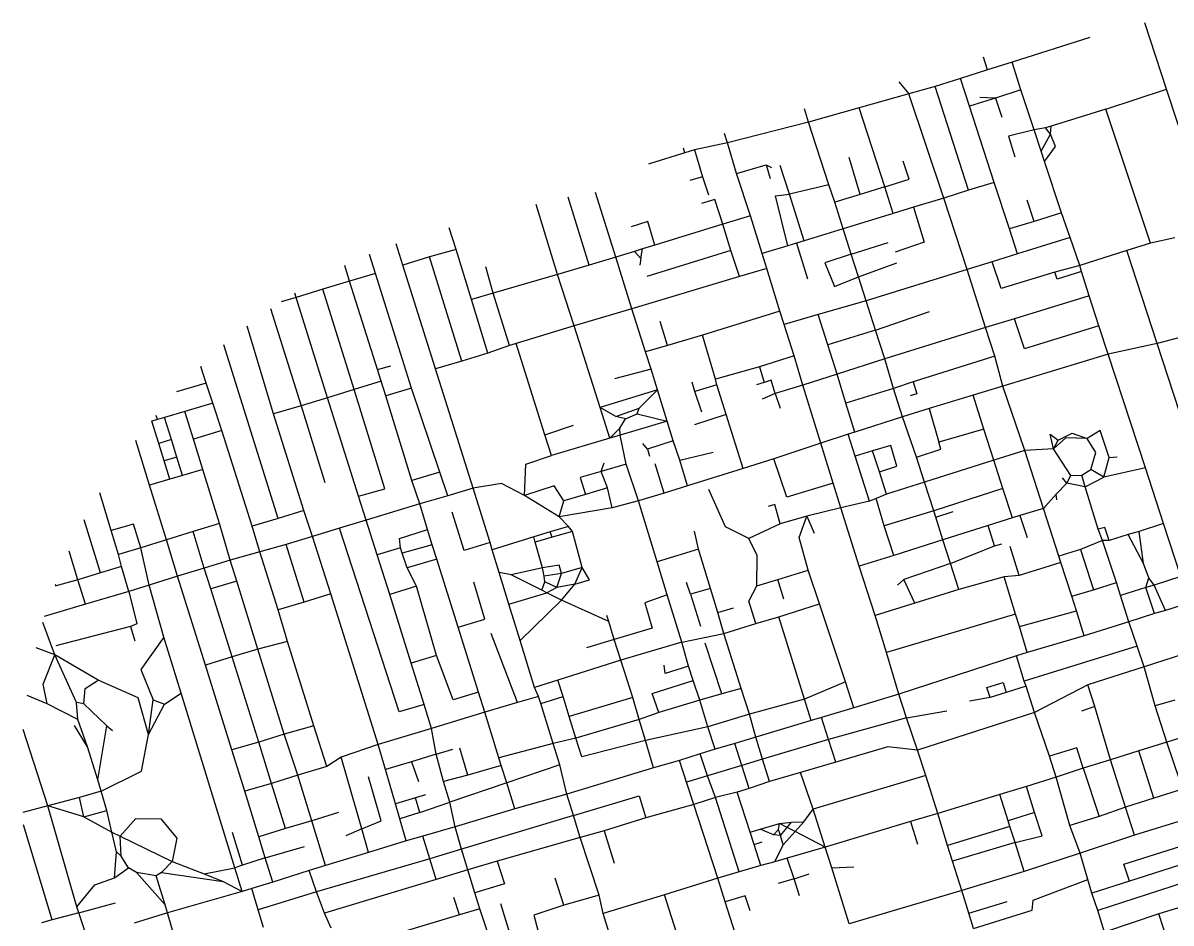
# Model space of a CAD drawing. Header units: metres. Extents: x 627711 to 631056, y 4832847 to 4835379.
# Drawn here: x 627711 to 629828, y 4833688 to 4835348 of the extents above; entities that cross this region are included whole.
import ezdxf

# ---------------------------------------------------------------- set-up
doc = ezdxf.new("R2010")
doc.units = ezdxf.units.M

msp = doc.modelspace()

# ---------------------------------------------------------------- linework, layer by layer
at = {"layer": 'ROADS'}
for points in [[(629820.1, 4835226), (629779.8, 4835348)], [(629678.4, 4835321), (629535.3, 4835275.9)], [(629490.1, 4835261.5), (629482.5, 4835285)], [(629535.3, 4835275.9), (629490.1, 4835261.5)], [(629551.6, 4835224.6), (629535.3, 4835275.9)], [(629440.2, 4835245.7), (629393.6, 4835230.6)], [(629490.1, 4835261.5), (629440.2, 4835245.7)], [(629456.9, 4835194.2), (629440.2, 4835245.7)], [(629326.2, 4835239.6), (629344.6, 4835217.3)], [(629393.6, 4835230.6), (629344.6, 4835217.3)], [(629454.7, 4835039.5), (629393.6, 4835230.6)], [(629551.6, 4835224.6), (629504.6, 4835209.2)], [(629576, 4835150.7), (629551.6, 4835224.6)], [(629707.9, 4835189.1), (629820.1, 4835226)], [(629861.7, 4835099.3), (629820.1, 4835226)], [(629344.6, 4835217.3), (629253.4, 4835191.7)], [(629409.6, 4835025.1), (629344.6, 4835217.3)], [(629504.6, 4835209.2), (629456.9, 4835194.2)], [(629504.6, 4835209.2), (629475.7, 4835210.6)], [(629504.6, 4835209.2), (629516.3, 4835174.3)], [(629159.9, 4835164.8), (629152, 4835189.6)], [(629253.4, 4835191.7), (629159.9, 4835164.8)], [(629300.3, 4835045.5), (629253.4, 4835191.7)], [(629502.3, 4835053.7), (629456.9, 4835194.2)], [(629707.9, 4835189.1), (629607, 4835157.7)], [(629790.5, 4834941.8), (629707.9, 4835189.1)], [(629159.9, 4835164.8), (629010.1, 4835126.8)], [(629197.3, 4835049.2), (629159.9, 4835164.8)], [(629607, 4835157.7), (629597.1, 4835154.6)], [(629606.2, 4835143.1), (629607, 4835157.7)], [(629010.1, 4835126.8), (629004.6, 4835144)], [(629576, 4835150.7), (629528.3, 4835139.2), (629540.4, 4835101.2)], [(629597.1, 4835154.6), (629576, 4835150.7)], [(629588.9, 4835111.7), (629576, 4835150.7)], [(629588.9, 4835111.7), (629606.2, 4835143.1)], [(629595.3, 4835092.6), (629615.1, 4835120.3), (629606.2, 4835143.1)], [(629606.2, 4835143.1), (629597.1, 4835154.6)], [(628931.6, 4835108.4), (628928.8, 4835117.2)], [(628949.4, 4835114), (628931.6, 4835108.4)], [(629010.1, 4835126.8), (628949.4, 4835114)], [(628949.4, 4835114), (628964.4, 4835064.3)], [(629026.9, 4835070.3), (629010.1, 4835126.8)], [(628931.6, 4835108.4), (628868.2, 4835088.7)], [(629255.2, 4835031.7), (629234.4, 4835099.7)], [(629300.3, 4835045.5), (629345.3, 4835059.6), (629334.5, 4835093)], [(629595.3, 4835092.6), (629588.9, 4835111.7)], [(629626.3, 4834997.9), (629595.3, 4835092.6)], [(628868.2, 4835088.7), (628864.3, 4835087.4)], [(628868.2, 4835088.7), (628868, 4835089.2)], [(629026.9, 4835070.3), (629081.3, 4835086.4)], [(629081.3, 4835086.4), (629088.9, 4835061.1)], [(629081.3, 4835086.4), (629091.1, 4835081.3)], [(629124.9, 4835032.1), (629107.5, 4835085.1)], [(628964.4, 4835064.3), (628940.6, 4835057.1)], [(628964.4, 4835064.3), (628975.1, 4835030.8)], [(629052.6, 4834992.2), (629026.9, 4835070.3)], [(629502.3, 4835053.7), (629454.7, 4835039.5)], [(629530.3, 4834968), (629502.3, 4835053.7)], [(628804.2, 4834916.2), (628766.7, 4835035.2)], [(629121.4, 4834937), (629098.5, 4835029.3), (629124.9, 4835032.1)], [(629197.3, 4835049.2), (629124.9, 4835032.1)], [(629151.6, 4834946.2), (629124.9, 4835032.1)], [(629208, 4835017.7), (629197.3, 4835049.2)], [(629255.2, 4835031.7), (629208, 4835017.7)], [(629300.3, 4835045.5), (629255.2, 4835031.7)], [(629316, 4834996.6), (629300.3, 4835045.5)], [(629454.7, 4835039.5), (629409.6, 4835025.1)], [(628696.9, 4834884.3), (628657, 4835013.2)], [(628755.3, 4834901.4), (628716.3, 4835026.8)], [(629001.7, 4834976.7), (628987, 4835022.5), (628962.4, 4835015.1)], [(629223.6, 4834968.1), (629208, 4835017.7)], [(629353.1, 4835008.2), (629316, 4834996.6)], [(629353.1, 4835008.2), (629372.9, 4834943.7), (629319.3, 4834925.4)], [(629409.6, 4835025.1), (629353.1, 4835008.2)], [(629452.1, 4834893), (629409.6, 4835025.1)], [(629575.8, 4834982), (629562.8, 4835021.3)], [(629052.6, 4834992.2), (629001.7, 4834976.7)], [(629074.3, 4834922.9), (629052.6, 4834992.2)], [(629316, 4834996.6), (629223.6, 4834968.1)], [(629626.3, 4834997.9), (629575.8, 4834982)], [(629642.3, 4834952.4), (629626.3, 4834997.9)], [(628509.6, 4834929.9), (628497.1, 4834970.3)], [(628876.3, 4834938.2), (628863.5, 4834981.6), (628832.3, 4834972.2)], [(629001.7, 4834976.7), (628876.3, 4834938.2)], [(629016.6, 4834928.1), (629001.7, 4834976.7)], [(629223.6, 4834968.1), (629151.6, 4834946.2)], [(629238.5, 4834921.4), (629223.6, 4834968.1)], [(629575.8, 4834982), (629530.3, 4834968)], [(629545.3, 4834921.9), (629530.3, 4834968)], [(629151.6, 4834946.2), (629137.7, 4834941.9)], [(629642.3, 4834952.4), (629545.3, 4834921.9)], [(629659.9, 4834900.8), (629642.3, 4834952.4)], [(629835.4, 4834951.5), (629790.5, 4834941.8)], [(628411.5, 4834901.3), (628399.2, 4834940.4)], [(628509.6, 4834929.9), (628460.5, 4834916.7)], [(628537.9, 4834838.1), (628509.6, 4834929.9)], [(628838.7, 4834926.4), (628804.2, 4834916.2)], [(628853.7, 4834931.1), (628838.7, 4834926.4)], [(628838.7, 4834926.4), (628850.5, 4834913.6)], [(628850.5, 4834913.6), (628853.7, 4834931.1)], [(628876.3, 4834938.2), (628853.7, 4834931.1)], [(629016.6, 4834928.1), (628861.2, 4834880)], [(629032.2, 4834880), (629016.6, 4834928.1)], [(629121.4, 4834937), (629074.3, 4834922.9)], [(629082.9, 4834895), (629074.3, 4834922.9)], [(629137.7, 4834941.9), (629121.4, 4834937)], [(629137.7, 4834941.9), (629157.6, 4834875.7)], [(629238.5, 4834921.4), (629306.9, 4834942.8)], [(629746.9, 4834928.1), (629659.9, 4834900.8)], [(629790.5, 4834941.8), (629746.9, 4834928.1)], [(629803, 4834756.7), (629746.9, 4834928.1)], [(628361.2, 4834885.9), (628350.1, 4834920.9)], [(628460.5, 4834916.7), (628411.5, 4834901.3)], [(628519.9, 4834724.3), (628460.5, 4834916.7)], [(628804.2, 4834916.2), (628755.3, 4834901.4)], [(628834, 4834820.4), (628804.2, 4834916.2)], [(628850.5, 4834913.6), (628848.4, 4834901.1)], [(629238.5, 4834921.4), (629189.7, 4834905.7), (629207.7, 4834862), (629251.9, 4834879.6)], [(629251.9, 4834879.6), (629238.5, 4834921.4)], [(629251.9, 4834879.6), (629322.3, 4834905.8)], [(629498.7, 4834907.5), (629452.1, 4834893)], [(629545.3, 4834921.9), (629498.7, 4834907.5)], [(629614.3, 4834888.5), (629515.2, 4834858.3), (629498.7, 4834907.5)], [(628313, 4834871.9), (628304.1, 4834900.3)], [(628361.2, 4834885.9), (628313, 4834871.9)], [(628427.2, 4834674.3), (628361.2, 4834885.9)], [(628471.7, 4834710), (628411.5, 4834901.3)], [(628578.1, 4834849.8), (628564.6, 4834897.9)], [(628696.9, 4834884.3), (628578.1, 4834849.8)], [(628755.3, 4834901.4), (628696.9, 4834884.3)], [(628727.5, 4834789.3), (628696.9, 4834884.3)], [(629082.9, 4834895), (629032.2, 4834880)], [(629106.7, 4834816.4), (629082.9, 4834895)], [(629452.1, 4834893), (629266, 4834835.7)], [(629486.3, 4834786.1), (629452.1, 4834893)], [(629659.9, 4834900.8), (629614.3, 4834888.5)], [(629663.1, 4834889.3), (629618.5, 4834875.2), (629614.3, 4834888.5)], [(629663.1, 4834889.3), (629659.9, 4834900.8)], [(629677.4, 4834844.5), (629663.1, 4834889.3)], [(628313, 4834871.9), (628263.8, 4834856.9)], [(628364.5, 4834708.6), (628313, 4834871.9)], [(629032.2, 4834880), (628834, 4834820.4)], [(629266, 4834835.7), (629251.9, 4834879.6)], [(628214.4, 4834841.7), (628186.8, 4834833.5)], [(628214.4, 4834841.7), (628211.9, 4834849.6)], [(628263.8, 4834856.9), (628214.4, 4834841.7)], [(628272.5, 4834656.3), (628214.4, 4834841.7)], [(628321.8, 4834671.6), (628263.8, 4834856.9)], [(628578.1, 4834849.8), (628537.9, 4834838.1)], [(628607.9, 4834753.1), (628578.1, 4834849.8)], [(629677.4, 4834844.5), (629539.7, 4834802.2)], [(629695.3, 4834789.6), (629677.4, 4834844.5)], [(628167.5, 4834821.1), (628223.6, 4834642)], [(628568.4, 4834739), (628537.9, 4834838.1)], [(628834, 4834820.4), (628727.5, 4834789.3)], [(628858.9, 4834741.1), (628834, 4834820.4)], [(629266, 4834835.7), (629177.5, 4834810.2)], [(629283.4, 4834781.2), (629266, 4834835.7)], [(628899.5, 4834752.8), (628885.8, 4834797.4)], [(629106.7, 4834816.4), (628964.1, 4834772.2)], [(629114.9, 4834791.6), (629106.7, 4834816.4)], [(629177.5, 4834810.2), (629114.9, 4834791.6)], [(629195.3, 4834754.2), (629177.5, 4834810.2)], [(629283.4, 4834781.2), (629382.9, 4834815.5)], [(629539.7, 4834802.2), (629486.3, 4834786.1)], [(629695.3, 4834789.6), (629558.1, 4834747.1), (629539.7, 4834802.2)], [(628173, 4834627.2), (628124.1, 4834788.5)], [(628727.5, 4834789.3), (628620.2, 4834757)], [(628775.2, 4834638.8), (628727.5, 4834789.3)], [(629133, 4834733.7), (629114.9, 4834791.6)], [(629283.4, 4834781.2), (629195.3, 4834754.2)], [(629300.3, 4834728.2), (629283.4, 4834781.2)], [(629486.3, 4834786.1), (629300.3, 4834728.2)], [(629503.5, 4834733.1), (629486.3, 4834786.1)], [(629712.7, 4834736.8), (629695.3, 4834789.6)], [(629892, 4834780.2), (629803, 4834756.7)], [(628181.1, 4834434.1), (628081, 4834754.3)], [(628620.2, 4834757), (628607.9, 4834753.1)], [(628673.1, 4834588.5), (628620.2, 4834757)], [(628964.1, 4834772.2), (628899.5, 4834752.8)], [(628988.3, 4834691.2), (628964.1, 4834772.2)], [(629212.4, 4834700.3), (629195.3, 4834754.2)], [(629803, 4834756.7), (629712.7, 4834736.8)], [(629885.7, 4834502.7), (629803, 4834756.7)], [(628568.4, 4834739), (628519.9, 4834724.3)], [(628607.9, 4834753.1), (628568.4, 4834739)], [(628899.5, 4834752.8), (628858.9, 4834741.1)], [(628869.2, 4834709.5), (628858.9, 4834741.1)], [(629133, 4834733.7), (629069.2, 4834713.8)], [(629149.5, 4834679.9), (629133, 4834733.7)], [(629503.5, 4834733.1), (629352.8, 4834685.8)], [(629518, 4834678.2), (629503.5, 4834733.1)], [(629712.7, 4834736.8), (629518, 4834678.2)], [(629781.1, 4834527.4), (629712.7, 4834736.8)], [(628048.3, 4834683.5), (628039, 4834714.3)], [(628364.5, 4834708.6), (628389.2, 4834715.6)], [(628519.9, 4834724.3), (628471.7, 4834710)], [(629069.2, 4834713.8), (628988.3, 4834691.2)], [(629069.2, 4834713.8), (629078, 4834685)], [(629300.3, 4834728.2), (629212.4, 4834700.3)], [(629316.4, 4834674), (629300.3, 4834728.2)], [(628371.1, 4834687.1), (628364.5, 4834708.6)], [(628541.3, 4834489.6), (628471.7, 4834710)], [(628869.2, 4834709.5), (628801.8, 4834691.6)], [(628881, 4834671.3), (628869.2, 4834709.5)], [(628990.4, 4834680.5), (628988.3, 4834691.2)], [(629212.4, 4834700.3), (629149.5, 4834679.9)], [(629228.6, 4834646.8), (629212.4, 4834700.3)], [(628048.3, 4834683.5), (627994, 4834667.4)], [(628060.9, 4834646.7), (628048.3, 4834683.5)], [(628321.8, 4834671.6), (628272.5, 4834656.3)], [(628371.1, 4834687.1), (628321.8, 4834671.6)], [(628329.8, 4834474.9), (628378, 4834488.7), (628321.8, 4834671.6)], [(628379.8, 4834659.9), (628371.1, 4834687.1)], [(628427.2, 4834674.3), (628379.8, 4834659.9)], [(628479.3, 4834519.6), (628427.2, 4834674.3)], [(628881, 4834671.3), (628775.2, 4834638.8)], [(628847.1, 4834637.3), (628881, 4834671.3)], [(628898.7, 4834613.5), (628881, 4834671.3)], [(628949.9, 4834668.2), (628944.8, 4834685.6)], [(628990.4, 4834680.5), (628949.9, 4834668.2)], [(629007.6, 4834625.7), (628990.4, 4834680.5)], [(629078, 4834685), (629063.9, 4834680.7)], [(629098.4, 4834664.5), (629090.7, 4834688.9), (629078, 4834685)], [(629149.5, 4834679.9), (629098.4, 4834664.5)], [(629182.5, 4834572.7), (629149.5, 4834679.9)], [(629316.4, 4834674), (629228.6, 4834646.8)], [(629352.8, 4834685.8), (629316.4, 4834674)], [(629333.2, 4834621.7), (629316.4, 4834674)], [(629352.8, 4834685.8), (629359.8, 4834664), (629347, 4834659.9)], [(629518, 4834678.2), (629463.2, 4834661.3)], [(629559, 4834559.2), (629518, 4834678.2)], [(628272.5, 4834656.3), (628223.6, 4834642)], [(628329.8, 4834474.9), (628272.5, 4834656.3)], [(628428.1, 4834504.2), (628379.8, 4834659.9)], [(628963.1, 4834630.3), (628949.9, 4834668.2)], [(629098.4, 4834664.5), (629074, 4834654.3)], [(629098.4, 4834664.5), (629107.1, 4834637.4)], [(629463.2, 4834661.3), (629382, 4834636.6)], [(629483, 4834599), (629463.2, 4834661.3)], [(628009.3, 4834631.5), (627971.4, 4834620.1)], [(628060.9, 4834646.7), (628009.3, 4834631.5)], [(628025.3, 4834580.5), (628009.3, 4834631.5)], [(628077.6, 4834596.1), (628060.9, 4834646.7)], [(628223.6, 4834642), (628173, 4834627.2)], [(628229, 4834448.5), (628173, 4834627.2)], [(628223.6, 4834642), (628267.6, 4834500.1)], [(628793.2, 4834582.1), (628775.2, 4834638.8)], [(628804.2, 4834621.8), (628775.2, 4834638.8)], [(628804.2, 4834621.8), (628847.1, 4834637.3)], [(628822, 4834617.9), (628843.3, 4834626.9)], [(628843.3, 4834626.9), (628847.1, 4834637.3)], [(628843.3, 4834626.9), (628898.7, 4834613.5)], [(629245.2, 4834593.2), (629228.6, 4834646.8)], [(629382, 4834636.6), (629333.2, 4834621.7)], [(629382, 4834636.6), (629400.1, 4834574.8)], [(627948.2, 4834613.5), (627946.9, 4834613.1)], [(627958.7, 4834616.6), (627948.2, 4834613.5)], [(627961.2, 4834572.3), (627948.2, 4834613.5)], [(627958.7, 4834616.6), (627956.4, 4834624)], [(627971.4, 4834620.1), (627958.7, 4834616.6)], [(627984.3, 4834579.4), (627971.4, 4834620.1)], [(628673.1, 4834588.5), (628726.1, 4834606.1)], [(628822, 4834617.9), (628804.2, 4834621.8)], [(628811.8, 4834600.6), (628822, 4834617.9)], [(628898.7, 4834613.5), (628812, 4834587.4)], [(628910.3, 4834577.4), (628898.7, 4834613.5)], [(629007.6, 4834625.7), (628949.6, 4834607)], [(629038.9, 4834526.3), (629007.6, 4834625.7)], [(629333.2, 4834621.7), (629245.2, 4834593.2)], [(629358.7, 4834547), (629333.2, 4834621.7)], [(628077.6, 4834596.1), (628025.3, 4834580.5)], [(628133.3, 4834419.5), (628077.6, 4834596.1)], [(628685.7, 4834550.1), (628673.1, 4834588.5)], [(628793.2, 4834582.1), (628811.8, 4834600.6)], [(628812, 4834587.4), (628793.2, 4834582.1)], [(628812, 4834587.4), (628811.8, 4834600.6)], [(628823.3, 4834533.9), (628812, 4834587.4)], [(629232.7, 4834589.4), (629182.5, 4834572.7)], [(629245.2, 4834593.2), (629232.7, 4834589.4)], [(629245.6, 4834548.8), (629232.7, 4834589.4)], [(629483, 4834599), (629400.1, 4834574.8)], [(629501.3, 4834541.4), (629483, 4834599)], [(629611.6, 4834562.6), (629605.7, 4834589.6), (629620.1, 4834578.7)], [(629620.1, 4834578.7), (629646.3, 4834591.6), (629673.7, 4834581.7)], [(629714.1, 4834546.5), (629697.5, 4834596), (629673.7, 4834581.7)], [(627944.2, 4834495.2), (627918.7, 4834577.5)], [(627984.3, 4834579.4), (627961.2, 4834572.3)], [(627971.2, 4834540.2), (627961.2, 4834572.3)], [(627994.3, 4834547.2), (627984.3, 4834579.4)], [(628042.2, 4834524.3), (628025.3, 4834580.5)], [(628793.2, 4834582.1), (628685.7, 4834550.1)], [(628862.8, 4834561.7), (628853.8, 4834572)], [(628910.3, 4834577.4), (628862.8, 4834561.7)], [(628922.2, 4834541.3), (628910.3, 4834577.4)], [(629182.5, 4834572.7), (629095.7, 4834543.7)], [(629205.1, 4834498.9), (629182.5, 4834572.7)], [(629290.7, 4834519.9), (629322.5, 4834530.3), (629311.5, 4834568.8), (629277.8, 4834558.5)], [(629358.7, 4834547), (629403.9, 4834561.8), (629400.1, 4834574.8)], [(629673.7, 4834581.7), (629634.3, 4834582.6), (629611.6, 4834562.6)], [(629611.6, 4834562.6), (629620.1, 4834578.7)], [(629680.5, 4834524), (629689.9, 4834555.6), (629673.7, 4834581.7)], [(627994.3, 4834547.2), (627971.2, 4834540.2)], [(628005.1, 4834513.4), (627994.3, 4834547.2)], [(628635.6, 4834476.2), (628638.3, 4834534.1), (628685.7, 4834550.1)], [(628862.8, 4834561.7), (628866.4, 4834548.8)], [(628922.2, 4834541.3), (628984, 4834556.4)], [(629095.7, 4834543.7), (629038.9, 4834526.3)], [(629205.1, 4834498.9), (629119.7, 4834473.4), (629095.7, 4834543.7)], [(629277.8, 4834558.5), (629245.6, 4834548.8)], [(629272.1, 4834465.8), (629245.6, 4834548.8)], [(629290.7, 4834519.9), (629277.8, 4834558.5)], [(629373.4, 4834500.8), (629358.7, 4834547)], [(629559, 4834559.2), (629501.3, 4834541.4)], [(629611.6, 4834562.6), (629559, 4834559.2)], [(629593.1, 4834452.6), (629559, 4834559.2)], [(629643.5, 4834513.4), (629611.6, 4834562.6)], [(629704.4, 4834509.9), (629714.1, 4834546.5)], [(629714.1, 4834546.5), (629729.3, 4834547.8)], [(627981.4, 4834506.3), (627971.2, 4834540.2)], [(628042.2, 4834524.3), (628005.1, 4834513.4)], [(628072.9, 4834424.4), (628042.2, 4834524.3)], [(628777.2, 4834520.6), (628738.6, 4834509.6), (628748.4, 4834478.4)], [(628777.2, 4834520.6), (628782.8, 4834536.8)], [(628823.3, 4834533.9), (628777.2, 4834520.6)], [(628789, 4834490.5), (628777.2, 4834520.6)], [(628846.1, 4834466.7), (628823.3, 4834533.9)], [(628893.5, 4834480.9), (628877.1, 4834534.5)], [(628936.5, 4834494), (628922.2, 4834541.3)], [(629038.9, 4834526.3), (628936.5, 4834494)], [(629501.3, 4834541.4), (629373.4, 4834500.8)], [(629518.3, 4834489.1), (629501.3, 4834541.4)], [(629664, 4834513.9), (629680.5, 4834524)], [(629704.4, 4834509.9), (629680.5, 4834524)], [(629781.1, 4834527.4), (629704.4, 4834509.9)], [(629814.4, 4834425), (629781.1, 4834527.4)], [(627981.4, 4834506.3), (627944.2, 4834495.2)], [(628005.1, 4834513.4), (627981.4, 4834506.3)], [(628479.3, 4834519.6), (628428.1, 4834504.2)], [(628442.4, 4834460.8), (628428.1, 4834504.2)], [(628494.2, 4834475.6), (628479.3, 4834519.6)], [(629303.8, 4834479.1), (629290.7, 4834519.9)], [(629373.4, 4834500.8), (629303.8, 4834479.1)], [(629390.6, 4834448.2), (629373.4, 4834500.8)], [(629616.7, 4834478.5), (629636.5, 4834499.3)], [(629636.5, 4834499.3), (629628.3, 4834508.8)], [(629636.5, 4834499.3), (629643.5, 4834513.4)], [(629670.3, 4834492.3), (629636.5, 4834499.3)], [(629643.5, 4834513.4), (629664, 4834513.9)], [(629670.3, 4834492.3), (629664, 4834513.9)], [(629670.3, 4834492.3), (629704.4, 4834509.9)], [(627873.5, 4834411.5), (627852.6, 4834481.2)], [(627975.1, 4834394.8), (627944.2, 4834495.2)], [(628541.3, 4834489.6), (628494.2, 4834475.6)], [(628635.6, 4834476.2), (628593.6, 4834498.4), (628541.3, 4834489.6)], [(628572.2, 4834389.4), (628541.3, 4834489.6)], [(628708.6, 4834466.4), (628690.4, 4834494.1), (628635.6, 4834476.2)], [(628748.4, 4834478.4), (628708.6, 4834466.4)], [(628789, 4834490.5), (628748.4, 4834478.4)], [(628797.5, 4834453.7), (628789, 4834490.5)], [(628893.5, 4834480.9), (628846.1, 4834466.7)], [(628936.5, 4834494), (628893.5, 4834480.9)], [(629049.6, 4834396.9), (629006.4, 4834418.3), (628975.7, 4834487.3)], [(629219, 4834453.8), (629205.1, 4834498.9)], [(629303.8, 4834479.1), (629284.2, 4834471)], [(629518.3, 4834489.1), (629390.6, 4834448.2)], [(629535.9, 4834435.1), (629518.3, 4834489.1)], [(629593.1, 4834452.6), (629616.7, 4834478.5)], [(629617.7, 4834468.2), (629616.7, 4834478.5)], [(629694.3, 4834414), (629670.3, 4834492.3)], [(628343.8, 4834430.8), (628329.8, 4834474.9)], [(628442.4, 4834460.8), (628343.8, 4834430.8)], [(628494.2, 4834475.6), (628442.4, 4834460.8)], [(628456.8, 4834413.5), (628442.4, 4834460.8)], [(628699.9, 4834437.2), (628635.6, 4834476.2)], [(628699.9, 4834437.2), (628708.6, 4834466.4)], [(628846.1, 4834466.7), (628797.5, 4834453.7)], [(628880.7, 4834354.2), (628846.1, 4834466.7)], [(629107.4, 4834424.2), (629097.5, 4834459.5), (629085.4, 4834456.3)], [(629272.1, 4834465.8), (629219, 4834453.8)], [(629284.2, 4834471), (629272.1, 4834465.8)], [(629299.1, 4834420.2), (629284.2, 4834471)], [(628229, 4834448.5), (628181.1, 4834434.1)], [(628245, 4834401), (628229, 4834448.5)], [(628572.2, 4834389.4), (628524.3, 4834374.7), (628502.4, 4834445.6)], [(628797.5, 4834453.7), (628699.9, 4834437.2)], [(628717.2, 4834419.2), (628699.9, 4834437.2)], [(629156.8, 4834438.3), (629107.4, 4834424.2)], [(629159.2, 4834338.6), (629142.6, 4834398.7), (629156.8, 4834438.3)], [(629219, 4834453.8), (629156.8, 4834438.3)], [(629156.8, 4834438.3), (629170.4, 4834407.1)], [(629253.4, 4834346), (629219, 4834453.8)], [(629390.6, 4834448.2), (629299.1, 4834420.2)], [(629394.3, 4834436.4), (629390.6, 4834448.2)], [(629394.3, 4834436.4), (629426.6, 4834447)], [(629407.5, 4834394.5), (629394.3, 4834436.4)], [(629549.8, 4834439.3), (629535.9, 4834435.1)], [(629593.1, 4834452.6), (629549.8, 4834439.3)], [(629549.8, 4834439.3), (629562.9, 4834398.8)], [(629621.5, 4834364.3), (629593.1, 4834452.6)], [(627853.4, 4834334), (627823.6, 4834431.6)], [(627928.3, 4834380.1), (627914.7, 4834423.4), (627873.5, 4834411.5)], [(628072.9, 4834424.4), (628024.5, 4834409.8)], [(628092.7, 4834356.9), (628072.9, 4834424.4)], [(628181.1, 4834434.1), (628133.3, 4834419.5)], [(628147.7, 4834372.5), (628133.3, 4834419.5)], [(628294.5, 4834415.9), (628245, 4834401)], [(628343.8, 4834430.8), (628294.5, 4834415.9)], [(628450.4, 4834090.6), (628404.7, 4834077.2), (628294.5, 4834415.9)], [(628363.7, 4834366.8), (628343.8, 4834430.8)], [(628717.2, 4834419.2), (628683.4, 4834409.4)], [(628724.3, 4834410.1), (628717.2, 4834419.2)], [(629107.4, 4834424.2), (629049.6, 4834396.9)], [(629316.9, 4834365.9), (629299.1, 4834420.2)], [(629491.1, 4834421.2), (629407.5, 4834394.5)], [(629535.9, 4834435.1), (629491.1, 4834421.2)], [(629503, 4834383.4), (629491.1, 4834421.2)], [(629714.2, 4834393.2), (629706.4, 4834417.6), (629694.3, 4834414)], [(629814.4, 4834425), (629769.6, 4834410.1)], [(629846.3, 4834326.8), (629814.4, 4834425)], [(627886.7, 4834367.4), (627873.5, 4834411.5)], [(627975.1, 4834394.8), (627928.3, 4834380.1)], [(628024.5, 4834409.8), (627975.1, 4834394.8)], [(627995.7, 4834327.4), (627975.1, 4834394.8)], [(628045, 4834342.3), (628024.5, 4834409.8)], [(628245, 4834401), (628195.9, 4834386.2)], [(628278.4, 4834294.7), (628245, 4834401)], [(628407.2, 4834380), (628404.9, 4834396.9), (628456.8, 4834413.5)], [(628465.6, 4834385.5), (628456.8, 4834413.5)], [(628652.8, 4834400.2), (628576.4, 4834376.1)], [(628683.4, 4834409.4), (628652.8, 4834400.2)], [(628655.7, 4834390.4), (628652.8, 4834400.2)], [(628686.5, 4834399.3), (628655.7, 4834390.4)], [(628686.5, 4834399.3), (628683.4, 4834409.4)], [(628724.3, 4834410.1), (628686.5, 4834399.3)], [(628742, 4834343.3), (628724.3, 4834410.1)], [(628956.8, 4834377.4), (628949.6, 4834410.3)], [(629064.1, 4834309.6), (629065, 4834365.4), (629049.6, 4834396.9)], [(629407.5, 4834394.5), (629316.9, 4834365.9)], [(629421.6, 4834350.7), (629407.5, 4834394.5)], [(629701.9, 4834393.2), (629694.3, 4834414)], [(629749.4, 4834404.2), (629714.2, 4834393.2)], [(629769.6, 4834410.1), (629749.4, 4834404.2)], [(629777.8, 4834350.7), (629749.4, 4834404.2)], [(629777.8, 4834350.7), (629769.6, 4834410.1)], [(627811.7, 4834320.6), (627795.7, 4834373.5)], [(627928.3, 4834380.1), (627886.7, 4834367.4)], [(627943.6, 4834310.9), (627928.3, 4834380.1)], [(628147.7, 4834372.5), (628092.7, 4834356.9)], [(628195.9, 4834386.2), (628147.7, 4834372.5)], [(628181.4, 4834265.4), (628147.7, 4834372.5)], [(628229.4, 4834279.8), (628195.9, 4834386.2)], [(628407.2, 4834380), (628363.7, 4834366.8)], [(628410.1, 4834369.8), (628407.2, 4834380)], [(628465.6, 4834385.5), (628410.1, 4834369.8)], [(628474, 4834359.2), (628465.6, 4834385.5)], [(628576.4, 4834376.1), (628572.2, 4834389.4)], [(628589.3, 4834334.3), (628576.4, 4834376.1)], [(628668.8, 4834343), (628655.7, 4834390.4)], [(628956.8, 4834377.4), (628880.7, 4834354.2)], [(628978.8, 4834305.1), (628956.8, 4834377.4)], [(629421.6, 4834350.7), (629503, 4834383.4)], [(629503, 4834383.4), (629516, 4834387.2)], [(629548.3, 4834329), (629531.5, 4834382.3)], [(629661.5, 4834376.5), (629621.5, 4834364.3)], [(629701.9, 4834393.2), (629661.5, 4834376.5)], [(629661.5, 4834376.5), (629685.1, 4834302.3)], [(629727.6, 4834315.7), (629701.9, 4834393.2)], [(629714.2, 4834393.2), (629701.9, 4834393.2)], [(627892.3, 4834345.3), (627886.7, 4834367.4)], [(628092.7, 4834356.9), (628045, 4834342.3)], [(628104.9, 4834318.5), (628092.7, 4834356.9)], [(628387.2, 4834293.7), (628363.7, 4834366.8)], [(628419.1, 4834342.8), (628410.1, 4834369.8)], [(628474, 4834359.2), (628419.1, 4834342.8)], [(628513.5, 4834233.6), (628474, 4834359.2)], [(628899.2, 4834293.2), (628880.7, 4834354.2)], [(629316.9, 4834365.9), (629253.4, 4834346)], [(629625.1, 4834352.5), (629548.3, 4834329)], [(629625.1, 4834352.5), (629621.5, 4834364.3)], [(629645.2, 4834290.4), (629625.1, 4834352.5)], [(627853.4, 4834334), (627811.7, 4834320.6)], [(627892.3, 4834345.3), (627853.4, 4834334)], [(627905.6, 4834299.5), (627892.3, 4834345.3)], [(628045, 4834342.3), (627995.7, 4834327.4)], [(628057.2, 4834304.3), (628045, 4834342.3)], [(628436.8, 4834309.3), (628419.1, 4834342.8)], [(628607.1, 4834276.1), (628589.3, 4834334.3)], [(628610.9, 4834329.9), (628589.3, 4834334.3)], [(628668.8, 4834343), (628610.9, 4834329.9)], [(628667.5, 4834301.6), (628610.9, 4834329.9)], [(628703.9, 4834332.6), (628699.6, 4834347.7), (628668.8, 4834343)], [(628672.3, 4834327.6), (628668.8, 4834343)], [(628703.9, 4834332.6), (628672.3, 4834327.6)], [(628695.7, 4834306.7), (628703.9, 4834332.6)], [(628742, 4834343.3), (628703.9, 4834332.6)], [(628728.5, 4834312.5), (628742, 4834343.3)], [(628728.5, 4834312.5), (628755.4, 4834320.8), (628742, 4834343.3)], [(629102.9, 4834321.3), (629159.2, 4834338.6)], [(629180.2, 4834276.4), (629159.2, 4834338.6)], [(629282.7, 4834255.1), (629253.4, 4834346)], [(629421.6, 4834350.7), (629335.7, 4834321.6)], [(629437.2, 4834303.2), (629421.6, 4834350.7)], [(629787.3, 4834324.4), (629777.8, 4834350.7)], [(627771.7, 4834309.7), (627769.7, 4834308.9)], [(627771.7, 4834309.7), (627770.9, 4834312.3)], [(627811.7, 4834320.6), (627771.7, 4834309.7)], [(627825.7, 4834275.6), (627811.7, 4834320.6)], [(627943.6, 4834310.9), (627905.6, 4834299.5)], [(627995.7, 4834327.4), (627943.6, 4834310.9)], [(627970.3, 4834214.8), (627943.6, 4834310.9)], [(628047.5, 4834163.5), (627995.7, 4834327.4)], [(628104.9, 4834318.5), (628057.2, 4834304.3)], [(628143.9, 4834192.6), (628104.9, 4834318.5)], [(628436.8, 4834309.3), (628387.2, 4834293.7)], [(628473.5, 4834181.1), (628436.8, 4834309.3)], [(628513.5, 4834233.6), (628562.6, 4834248.3), (628542.5, 4834316.3)], [(628667.5, 4834301.6), (628673.3, 4834316.9)], [(628673.3, 4834316.9), (628672.3, 4834327.6)], [(628695.7, 4834306.7), (628673.3, 4834316.9)], [(628728.5, 4834312.5), (628695.7, 4834306.7)], [(628704.2, 4834283.2), (628728.5, 4834312.5)], [(628941.8, 4834294.3), (628934.7, 4834316.1)], [(629062.2, 4834240), (629049.3, 4834281.3), (629064.1, 4834309.6)], [(629064.1, 4834309.6), (629102.9, 4834321.3)], [(629114.1, 4834285.3), (629102.9, 4834321.3)], [(629335.7, 4834321.6), (629323.8, 4834310.8)], [(629355.8, 4834277.9), (629335.7, 4834321.6)], [(629520.4, 4834326.2), (629437.2, 4834303.2)], [(629548.3, 4834329), (629520.4, 4834326.2)], [(629541.4, 4834257.2), (629520.4, 4834326.2)], [(629685.1, 4834302.3), (629727.6, 4834315.7)], [(629735.3, 4834291.8), (629727.6, 4834315.7)], [(629781.9, 4834306.4), (629787.3, 4834324.4)], [(629797, 4834310.9), (629781.9, 4834306.4)], [(629797, 4834310.9), (629787.3, 4834324.4)], [(629846.3, 4834326.8), (629797, 4834310.9)], [(629818.2, 4834264.5), (629797, 4834310.9)], [(627905.6, 4834299.5), (627825.7, 4834275.6)], [(627905.6, 4834299.5), (627920.4, 4834239.5), (627908.8, 4834234.8)], [(628096.8, 4834179), (628057.2, 4834304.3)], [(628278.4, 4834294.7), (628229.4, 4834279.8)], [(628365.7, 4834017.3), (628278.4, 4834294.7)], [(628426.4, 4834167.2), (628387.2, 4834293.7)], [(628607.1, 4834276.1), (628677.1, 4834297)], [(628677.1, 4834297), (628667.5, 4834301.6)], [(628695.7, 4834306.7), (628677.1, 4834297)], [(628704.2, 4834283.2), (628677.1, 4834297)], [(628899.2, 4834293.2), (628857.7, 4834278.6), (628871.5, 4834231.5), (628801.3, 4834211)], [(628926, 4834205.7), (628899.2, 4834293.2)], [(628978.8, 4834305.1), (628941.8, 4834294.3)], [(628941.8, 4834294.3), (628960.4, 4834235.4)], [(628992.3, 4834260.6), (628978.8, 4834305.1)], [(629437.2, 4834303.2), (629355.8, 4834277.9)], [(629645.2, 4834290.4), (629685.1, 4834302.3)], [(629653.8, 4834263.6), (629645.2, 4834290.4)], [(629781.9, 4834306.4), (629735.3, 4834291.8)], [(629750.5, 4834243.3), (629735.3, 4834291.8)], [(629798, 4834258.4), (629781.9, 4834306.4)], [(627825.7, 4834275.6), (627749.9, 4834253)], [(628229.4, 4834279.8), (628181.4, 4834265.4)], [(628627.6, 4834209), (628607.1, 4834276.1)], [(628627.6, 4834209), (628704.2, 4834283.2)], [(628791.1, 4834243.9), (628704.2, 4834283.2)], [(628992.3, 4834260.6), (629021.3, 4834269.3)], [(629104.7, 4834252.4), (629180.2, 4834276.4)], [(629227.8, 4834132.4), (629180.2, 4834276.4)], [(629355.8, 4834277.9), (629282.7, 4834255.1)], [(629862.6, 4834278.5), (629818.2, 4834264.5)], [(628198.5, 4834207.1), (628181.4, 4834265.4)], [(628791.1, 4834243.9), (628787.8, 4834254.8)], [(629003.3, 4834221.7), (628992.3, 4834260.6)], [(629062.2, 4834240), (629104.7, 4834252.4)], [(629152.1, 4834100.4), (629104.7, 4834252.4)], [(629303.4, 4834186.8), (629282.7, 4834255.1)], [(629541.4, 4834257.2), (629303.4, 4834186.8)], [(629548.6, 4834234.5), (629541.4, 4834257.2)], [(629548.6, 4834234.5), (629653.8, 4834263.6)], [(629668.4, 4834217.5), (629653.8, 4834263.6)], [(629798, 4834258.4), (629750.5, 4834243.3)], [(629818.2, 4834264.5), (629798, 4834258.4)], [(627769.3, 4834182.4), (627747.1, 4834241.9)], [(627908.8, 4834234.8), (627771.5, 4834199)], [(627908.8, 4834234.8), (627916.8, 4834208.4)], [(628551.1, 4834113.3), (628513.5, 4834233.6)], [(628801.3, 4834211), (628791.1, 4834243.9)], [(629003.3, 4834221.7), (629062.2, 4834240)], [(629563.1, 4834186.6), (629548.6, 4834234.5)], [(629750.5, 4834243.3), (629668.4, 4834217.5)], [(629765.9, 4834198.4), (629750.5, 4834243.3)], [(627970.3, 4834214.8), (627927.9, 4834155.2), (627950.6, 4834099.3)], [(628002.5, 4834111.6), (627970.3, 4834214.8)], [(628198.5, 4834207.1), (628143.9, 4834192.6)], [(628246.9, 4834051.3), (628198.5, 4834207.1)], [(628622.7, 4834094.4), (628574.3, 4834221.6)], [(628654, 4834122.2), (628627.6, 4834209)], [(628801.3, 4834211), (628750.4, 4834195.3)], [(628813.5, 4834172.6), (628801.3, 4834211)], [(628926, 4834205.7), (628813.5, 4834172.6)], [(628926, 4834205.7), (629003.3, 4834221.7)], [(628938.5, 4834161.4), (628926, 4834205.7)], [(628999.5, 4834110.8), (628969.2, 4834204.1)], [(629035.3, 4834120.4), (629003.3, 4834221.7)], [(629668.4, 4834217.5), (629563.1, 4834186.6)], [(627769.3, 4834182.4), (627735.2, 4834195.1)], [(627755, 4834091.9), (627747.8, 4834128.6), (627769.3, 4834182.4)], [(627809.4, 4834094.3), (627769.3, 4834182.4)], [(627849.4, 4834135.5), (627769.3, 4834182.4)], [(628143.9, 4834192.6), (628096.8, 4834179)], [(628192.2, 4834036.2), (628143.9, 4834192.6)], [(629326.5, 4834110), (629303.4, 4834186.8)], [(629563.1, 4834186.6), (629543.5, 4834180.5)], [(629765.9, 4834198.4), (629557.5, 4834133.9)], [(629778.6, 4834160.6), (629765.9, 4834198.4)], [(629906.7, 4834201.4), (629778.6, 4834160.6)], [(628096.8, 4834179), (628047.5, 4834163.5)], [(628095.7, 4834006.9), (628047.5, 4834163.5)], [(628145.6, 4834021.2), (628096.8, 4834179)], [(628473.5, 4834181.1), (628426.4, 4834167.2)], [(628450.4, 4834090.6), (628426.4, 4834167.2)], [(628551.1, 4834113.3), (628504, 4834099.5), (628473.5, 4834181.1)], [(628813.5, 4834172.6), (628697, 4834135.7)], [(628835.8, 4834103.8), (628813.5, 4834172.6)], [(628938.5, 4834161.4), (628895.1, 4834148.3), (628893.5, 4834163.3)], [(628946.7, 4834135.1), (628938.5, 4834161.4)], [(629543.5, 4834180.5), (629326.5, 4834110)], [(629557.5, 4834133.9), (629543.5, 4834180.5)], [(629778.6, 4834160.6), (629675.1, 4834127.2)], [(629798.9, 4834088.6), (629778.6, 4834160.6)], [(627823.1, 4834091.9), (627825.4, 4834120.4), (627849.4, 4834135.5)], [(627942.2, 4834035.5), (627923.3, 4834103.1), (627849.4, 4834135.5)], [(628697, 4834135.7), (628654, 4834122.2)], [(628661.7, 4834105.7), (628654, 4834122.2)], [(628707.2, 4834105.5), (628697, 4834135.7)], [(628883.6, 4834075.8), (628871.1, 4834111.2), (628946.7, 4834135.1)], [(628959.3, 4834098.9), (628946.7, 4834135.1)], [(629035.3, 4834120.4), (628999.5, 4834110.8)], [(629050.6, 4834072.8), (629035.3, 4834120.4)], [(629227.8, 4834132.4), (629152.1, 4834100.4)], [(629243.1, 4834084.7), (629227.8, 4834132.4)], [(629494.5, 4834103.6), (629488.6, 4834122.2), (629518.6, 4834131.2), (629524.5, 4834113)], [(629560.9, 4834124.5), (629524.5, 4834113)], [(629560.9, 4834124.5), (629557.5, 4834133.9)], [(629576.6, 4834076.1), (629560.9, 4834124.5)], [(629675.1, 4834127.2), (629576.6, 4834076.1)], [(629687.7, 4834087), (629675.1, 4834127.2)], [(627755, 4834091.9), (627718.6, 4834107.5)], [(627942.2, 4834035.5), (627950.6, 4834099.3)], [(627950.6, 4834099.3), (627971.8, 4834091.6)], [(627971.8, 4834091.6), (628002.5, 4834111.6)], [(628101.3, 4833789.4), (628002.5, 4834111.6)], [(628562.9, 4834076.6), (628551.1, 4834113.3)], [(628661.7, 4834105.7), (628622.7, 4834094.4)], [(628665.8, 4834092.6), (628661.7, 4834105.7)], [(628665.8, 4834092.6), (628707.2, 4834105.5)], [(628718.1, 4834068.6), (628707.2, 4834105.5)], [(628835.8, 4834103.8), (628718.1, 4834068.6)], [(628847.5, 4834063.4), (628835.8, 4834103.8)], [(628959.3, 4834098.9), (628883.6, 4834075.8)], [(628999.5, 4834110.8), (628959.3, 4834098.9)], [(628974, 4834049.6), (628959.3, 4834098.9)], [(629152.1, 4834100.4), (629050.6, 4834072.8)], [(629164.5, 4834061.5), (629152.1, 4834100.4)], [(629326.5, 4834110), (629243.1, 4834084.7)], [(629340.6, 4834066.3), (629326.5, 4834110)], [(629494.5, 4834103.6), (629456.9, 4834097)], [(629524.5, 4834113), (629494.5, 4834103.6)], [(629835.2, 4834098.7), (629798.9, 4834088.6)], [(627811.6, 4834063.2), (627755, 4834091.9)], [(627811.6, 4834063.2), (627809.4, 4834094.3)], [(627823.1, 4834091.9), (627809.4, 4834094.3)], [(627865.4, 4834051.7), (627823.1, 4834091.9)], [(627942.2, 4834035.5), (627971.8, 4834091.6)], [(628464.1, 4834046.7), (628450.4, 4834090.6)], [(628562.9, 4834076.6), (628464.1, 4834046.7)], [(628622.7, 4834094.4), (628562.9, 4834076.6)], [(628588.6, 4833992.6), (628562.9, 4834076.6)], [(628688.8, 4834018.7), (628665.8, 4834092.6)], [(628883.6, 4834075.8), (628847.5, 4834063.4)], [(629243.1, 4834084.7), (629183.7, 4834067)], [(629340.6, 4834066.3), (629414.9, 4834079.1)], [(629576.6, 4834076.1), (629360.8, 4834006.8)], [(629604, 4833995.6), (629576.6, 4834076.1)], [(629687.7, 4834087), (629663.1, 4834078.8)], [(629716.6, 4833988.7), (629687.7, 4834087)], [(629820.9, 4834021.3), (629798.9, 4834088.6)], [(627829.4, 4834012.6), (627811.6, 4834063.2)], [(628730.5, 4834028.7), (628718.1, 4834068.6)], [(628847.5, 4834063.4), (628730.5, 4834028.7)], [(628859, 4834024.5), (628847.5, 4834063.4)], [(629050.6, 4834072.8), (628974, 4834049.6)], [(629062.8, 4834030.5), (629050.6, 4834072.8)], [(629164.5, 4834061.5), (629062.8, 4834030.5)], [(629183.7, 4834067), (629164.5, 4834061.5)], [(629196.5, 4834026.5), (629183.7, 4834067)], [(629340.6, 4834066.3), (629196.5, 4834026.5)], [(629360.8, 4834006.8), (629340.6, 4834066.3)], [(629950.5, 4834061.5), (629820.9, 4834021.3)], [(627756.3, 4833903.9), (627710.9, 4834045)], [(627829.4, 4834012.6), (627805.9, 4834052.3)], [(627848.7, 4833952), (627865.4, 4834051.7)], [(627855.1, 4833930.8), (627929.1, 4833968.1), (627942.2, 4834035.5)], [(627865.4, 4834051.7), (627875.8, 4834042.6)], [(628192.2, 4834036.2), (628145.6, 4834021.2)], [(628246.9, 4834051.3), (628192.2, 4834036.2)], [(628217.7, 4833960.2), (628192.2, 4834036.2)], [(628271.2, 4833976.3), (628246.9, 4834051.3)], [(628464.1, 4834046.7), (628365.7, 4834017.3)], [(628473.1, 4833999.4), (628464.1, 4834046.7)], [(628974, 4834049.6), (628859, 4834024.5)], [(628987.4, 4834008.5), (628974, 4834049.6)], [(627848.7, 4833952), (627829.4, 4834012.6)], [(628145.6, 4834021.2), (628095.7, 4834006.9)], [(628169.1, 4833945.4), (628145.6, 4834021.2)], [(628365.7, 4834017.3), (628297.3, 4833993.4)], [(628379.4, 4833971.2), (628365.7, 4834017.3)], [(628688.8, 4834018.7), (628588.6, 4833992.6)], [(628730.5, 4834028.7), (628688.8, 4834018.7)], [(628701.1, 4833979.5), (628688.8, 4834018.7)], [(628859, 4834024.5), (628741.3, 4833994.2), (628730.5, 4834028.7)], [(628873.5, 4833973.8), (628859, 4834024.5)], [(629023.6, 4834019), (628987.4, 4834008.5)], [(629062.8, 4834030.5), (629023.6, 4834019)], [(629036.6, 4833978), (629023.6, 4834019)], [(629075.1, 4833989.8), (629062.8, 4834030.5)], [(629196.5, 4834026.5), (629075.1, 4833989.8)], [(629209.9, 4833984.6), (629196.5, 4834026.5)], [(629360.8, 4834006.8), (629306.1, 4834012.5), (629209.9, 4833984.6)], [(629820.9, 4834021.3), (629769.2, 4834005.2)], [(629844.7, 4833950.5), (629820.9, 4834021.3)], [(628119.9, 4833930.9), (628095.7, 4834006.9)], [(628297.3, 4833993.4), (628271.2, 4833976.3)], [(628335.4, 4833861.2), (628297.3, 4833993.4)], [(628473.1, 4833999.4), (628427.4, 4833985.3)], [(628473.1, 4833999.4), (628503.6, 4834008.5)], [(628486.5, 4833948.6), (628473.1, 4833999.4)], [(628531.1, 4833960.2), (628516.6, 4834010.2)], [(628592.8, 4833978.1), (628588.6, 4833992.6)], [(628960.1, 4833999.7), (628921.7, 4833987.8)], [(628987.4, 4834008.5), (628960.1, 4833999.7)], [(628973.2, 4833959), (628960.1, 4833999.7)], [(629376.1, 4833960.1), (629360.8, 4834006.8)], [(629666.5, 4833973.6), (629654.6, 4834010.8), (629604, 4833995.6)], [(629616.5, 4833956.7), (629604, 4833995.6)], [(629769.2, 4834005.2), (629716.6, 4833988.7)], [(629796.9, 4833917.8), (629769.2, 4834005.2)], [(628271.2, 4833976.3), (628217.7, 4833960.2)], [(628427.4, 4833985.3), (628379.4, 4833971.2)], [(628397.7, 4833907.4), (628379.4, 4833971.2)], [(628427.4, 4833985.3), (628440.2, 4833948.5)], [(628592.8, 4833978.1), (628531.1, 4833960.2)], [(628603.4, 4833946.1), (628592.8, 4833978.1)], [(628701.1, 4833979.5), (628603.4, 4833946.1)], [(628713.7, 4833925.5), (628701.1, 4833979.5)], [(628873.5, 4833973.8), (628713.7, 4833925.5)], [(628921.7, 4833987.8), (628873.5, 4833973.8)], [(628934.6, 4833947.7), (628921.7, 4833987.8)], [(629036.6, 4833978), (628973.2, 4833959)], [(629075.1, 4833989.8), (629036.6, 4833978)], [(629049.9, 4833936), (629036.6, 4833978)], [(629087.5, 4833948.9), (629075.1, 4833989.8)], [(629209.9, 4833984.6), (629144.8, 4833965.6)], [(629666.5, 4833973.6), (629616.5, 4833956.7)], [(629716.6, 4833988.7), (629666.5, 4833973.6)], [(629666.5, 4833973.6), (629696, 4833884.2)], [(629744.7, 4833901.3), (629716.6, 4833988.7)], [(627855.1, 4833930.8), (627848.7, 4833952)], [(628217.7, 4833960.2), (628169.1, 4833945.4)], [(628243.4, 4833876.1), (628217.7, 4833960.2)], [(628335.4, 4833861.2), (628371.6, 4833876.1), (628348.2, 4833957.5)], [(628531.1, 4833960.2), (628486.5, 4833948.6)], [(628973.2, 4833959), (628934.6, 4833947.7)], [(628988.2, 4833919.2), (628973.2, 4833959)], [(629087.5, 4833948.9), (629049.9, 4833936)], [(629144.8, 4833965.6), (629087.5, 4833948.9)], [(629168.2, 4833897.7), (629144.8, 4833965.6)], [(629376.1, 4833960.1), (629168.2, 4833897.7)], [(629398.2, 4833889.6), (629376.1, 4833960.1)], [(629616.5, 4833956.7), (629561.6, 4833939.7)], [(629642, 4833867.8), (629616.5, 4833956.7)], [(627855.1, 4833930.8), (627814.7, 4833919.3)], [(627865.5, 4833895.5), (627855.1, 4833930.8)], [(628169.1, 4833945.4), (628119.9, 4833930.9)], [(628145.5, 4833846.8), (628119.9, 4833930.9)], [(628195.1, 4833862.1), (628169.1, 4833945.4)], [(628497.8, 4833910.6), (628486.5, 4833948.6)], [(628603.4, 4833946.1), (628497.8, 4833910.6)], [(628618, 4833898.3), (628603.4, 4833946.1)], [(628948.2, 4833906.6), (628934.6, 4833947.7)], [(629027.8, 4833929.3), (628988.2, 4833919.2)], [(629049.9, 4833936), (629027.8, 4833929.3)], [(629052, 4833855.2), (629027.8, 4833929.3)], [(629561.6, 4833939.7), (629512.4, 4833924.7)], [(629576.6, 4833891.5), (629561.6, 4833939.7)], [(629849.3, 4833934.7), (629796.9, 4833917.8)], [(627814.7, 4833919.3), (627756.3, 4833903.9)], [(627822.7, 4833883.7), (627814.7, 4833919.3)], [(628434.6, 4833918.8), (628397.7, 4833907.4)], [(628405.7, 4833879.8), (628397.7, 4833907.4)], [(628453, 4833924.3), (628434.6, 4833918.8)], [(628442.9, 4833891.6), (628434.6, 4833918.8)], [(628442.9, 4833891.6), (628497.8, 4833910.6)], [(628507.8, 4833865.4), (628497.8, 4833910.6)], [(628713.7, 4833925.5), (628618, 4833898.3)], [(628726.1, 4833885.8), (628713.7, 4833925.5)], [(628726.1, 4833885.8), (628847.5, 4833922.2), (628859.8, 4833881.5)], [(628948.2, 4833906.6), (628859.8, 4833881.5)], [(628988.2, 4833919.2), (628948.2, 4833906.6)], [(628992.6, 4833770.4), (628948.2, 4833906.6)], [(629031.9, 4833782), (628988.2, 4833919.2)], [(629512.4, 4833924.7), (629398.2, 4833889.6)], [(629528, 4833876.5), (629512.4, 4833924.7)], [(629796.9, 4833917.8), (629744.7, 4833901.3)], [(627756.3, 4833903.9), (627710.6, 4833891.8)], [(627809.7, 4833717.7), (627756.3, 4833903.9)], [(627822.7, 4833883.7), (627756.3, 4833903.9)], [(627822.7, 4833883.7), (627865.5, 4833895.5)], [(627874.4, 4833855.2), (627865.5, 4833895.5)], [(628292.4, 4833891.4), (628243.4, 4833876.1)], [(628442.9, 4833891.6), (628405.7, 4833879.8)], [(628618, 4833898.3), (628507.8, 4833865.4)], [(628726.1, 4833885.8), (628519.6, 4833823.9)], [(628738.7, 4833845.2), (628726.1, 4833885.8)], [(629150.8, 4833874.1), (629168.2, 4833897.7)], [(629190.2, 4833827.6), (629168.2, 4833897.7)], [(629398.2, 4833889.6), (629347.9, 4833875.1)], [(629416.2, 4833831), (629398.2, 4833889.6)], [(629576.6, 4833891.5), (629528, 4833876.5)], [(629540.7, 4833836.3), (629590.4, 4833848.4), (629576.6, 4833891.5)], [(629744.7, 4833901.3), (629696, 4833884.2)], [(629760.8, 4833850.1), (629744.7, 4833901.3)], [(627764.4, 4833693.7), (627711.8, 4833868.9)], [(627822.7, 4833883.7), (627874.4, 4833855.2)], [(627889.6, 4833847.8), (627918.9, 4833880.6), (627965, 4833879.9), (627994.4, 4833844.5), (627986.1, 4833801)], [(628243.4, 4833876.1), (628195.1, 4833862.1)], [(628268.8, 4833793.7), (628243.4, 4833876.1)], [(628417.7, 4833839.1), (628405.7, 4833879.8)], [(628507.8, 4833865.4), (628448.5, 4833847.8)], [(628519.6, 4833823.9), (628507.8, 4833865.4)], [(628859.8, 4833881.5), (628782.7, 4833857.5)], [(629070.2, 4833860.7), (629106.3, 4833871.6)], [(629104.4, 4833860.5), (629106.3, 4833871.6)], [(629106.3, 4833871.6), (629128.6, 4833874)], [(629120.4, 4833864.2), (629106.3, 4833871.6)], [(629108, 4833849.1), (629120.4, 4833864.2)], [(629120.4, 4833864.2), (629128.6, 4833874)], [(629134.9, 4833856.4), (629120.4, 4833864.2)], [(629128.6, 4833874), (629150.8, 4833874.1)], [(629134.9, 4833856.4), (629150.8, 4833874.1)], [(629347.9, 4833875.1), (629190.2, 4833827.6)], [(629347.9, 4833875.1), (629360.7, 4833833)], [(629531.3, 4833866), (629416.2, 4833831)], [(629531.3, 4833866), (629528, 4833876.5)], [(629540.7, 4833836.3), (629531.3, 4833866)], [(629696, 4833884.2), (629642, 4833867.8)], [(629660.8, 4833816.3), (629642, 4833867.8)], [(629867, 4833882.2), (629760.8, 4833850.1)], [(627883, 4833818.8), (627874.4, 4833855.2)], [(627874.4, 4833855.2), (627889.6, 4833847.8)], [(627889.6, 4833847.8), (627986.1, 4833801)], [(627891.8, 4833810.8), (627889.6, 4833847.8)], [(628115.7, 4833794.2), (628097.4, 4833854.6)], [(628195.1, 4833862.1), (628145.5, 4833846.8)], [(628157.3, 4833807.9), (628145.5, 4833846.8)], [(628335.4, 4833861.2), (628306.1, 4833848.7)], [(628348.1, 4833817.8), (628335.4, 4833861.2)], [(628448.5, 4833847.8), (628417.7, 4833839.1)], [(628461.1, 4833806.2), (628448.5, 4833847.8)], [(628738.7, 4833845.2), (628585.4, 4833801.7)], [(628782.7, 4833857.5), (628738.7, 4833845.2)], [(628773.2, 4833739.4), (628738.7, 4833845.2)], [(628782.7, 4833857.5), (628801.2, 4833798.2)], [(629052, 4833855.2), (629070.2, 4833860.7)], [(629059.2, 4833832.8), (629052, 4833855.2)], [(629095.2, 4833850.7), (629070.2, 4833860.7)], [(629095.2, 4833850.7), (629104.4, 4833860.5)], [(629108, 4833849.1), (629095.2, 4833850.7)], [(629108, 4833849.1), (629104.4, 4833860.5)], [(629113.2, 4833831.7), (629108, 4833849.1)], [(629113.2, 4833831.7), (629134.9, 4833856.4)], [(629190.2, 4833827.6), (629134.9, 4833856.4)], [(629760.8, 4833850.1), (629660.8, 4833816.3)], [(628157.3, 4833807.9), (628229.9, 4833828.9)], [(628417.7, 4833839.1), (628348.1, 4833817.8)], [(628519.6, 4833823.9), (628461.1, 4833806.2)], [(628531.2, 4833785.6), (628519.6, 4833823.9)], [(629059.2, 4833832.8), (629073.9, 4833837.5)], [(629071.9, 4833793.7), (629059.2, 4833832.8)], [(629097.3, 4833800.9), (629113.2, 4833831.7)], [(629190.2, 4833827.6), (629120.5, 4833807.3)], [(629202.4, 4833789.5), (629190.2, 4833827.6)], [(629425.1, 4833801.6), (629416.2, 4833831)], [(629540.7, 4833836.3), (629425.1, 4833801.6)], [(629557.3, 4833782.8), (629540.7, 4833836.3)], [(629751.5, 4833764.7), (629741.6, 4833796.1), (629879.8, 4833839.7)], [(627879.4, 4833771.2), (627883, 4833818.8)], [(627891.8, 4833810.8), (627883, 4833818.8)], [(627905.5, 4833789.6), (627891.8, 4833810.8)], [(627986.1, 4833801), (627965.9, 4833780.9)], [(627986.1, 4833801), (628045, 4833778.5)], [(628157.3, 4833807.9), (628115.7, 4833794.2)], [(628171.6, 4833763.4), (628157.3, 4833807.9)], [(628461.1, 4833806.2), (628252, 4833745.2)], [(628348.1, 4833817.8), (628268.8, 4833793.7)], [(628473.1, 4833768.3), (628461.1, 4833806.2)], [(628585.4, 4833801.7), (628531.2, 4833785.6)], [(628585.4, 4833801.7), (628598.6, 4833760.2), (628544.3, 4833743.7)], [(629097.3, 4833800.9), (629071.9, 4833793.7)], [(629120.5, 4833807.3), (629097.3, 4833800.9)], [(629133, 4833769.4), (629120.5, 4833807.3)], [(629442.5, 4833747.7), (629425.1, 4833801.6)], [(629660.8, 4833816.3), (629557.3, 4833782.8)], [(629675.1, 4833767.9), (629660.8, 4833816.3)], [(627879.4, 4833771.2), (627905.5, 4833789.6)], [(627919.8, 4833780.7), (627905.5, 4833789.6)], [(627919.8, 4833780.7), (627972.8, 4833721.4)], [(627956.4, 4833774.9), (627919.8, 4833780.7)], [(627965.9, 4833780.9), (627956.4, 4833774.9)], [(627965.9, 4833780.9), (628080.2, 4833764.3)], [(628045, 4833778.5), (628101.3, 4833789.4)], [(628115.7, 4833794.2), (628101.3, 4833789.4)], [(628114.8, 4833746.1), (628101.3, 4833789.4)], [(628238.3, 4833784.4), (628171.6, 4833763.4)], [(628268.8, 4833793.7), (628238.3, 4833784.4)], [(628252, 4833745.2), (628238.3, 4833784.4)], [(628531.2, 4833785.6), (628473.1, 4833768.3)], [(628544.3, 4833743.7), (628531.2, 4833785.6)], [(629031.9, 4833782), (628992.6, 4833770.4)], [(629071.9, 4833793.7), (629031.9, 4833782)], [(629202.4, 4833789.5), (629243.5, 4833791.5)], [(629234.9, 4833686.3), (629202.4, 4833789.5)], [(629557.3, 4833782.8), (629442.5, 4833747.7)], [(629842.4, 4833793.9), (629852.4, 4833762.4), (629693.2, 4833710.8)], [(629842.4, 4833793.9), (629751.5, 4833764.7)], [(627809.7, 4833717.7), (627843.3, 4833758.3), (627879.4, 4833771.2)], [(627972.8, 4833721.4), (627956.4, 4833774.9)], [(628045, 4833778.5), (628080.2, 4833764.3)], [(628080.2, 4833764.3), (628114.8, 4833746.1)], [(628171.6, 4833763.4), (628133, 4833751.4)], [(628473.1, 4833768.3), (628266.9, 4833705.9)], [(628708.1, 4833720.4), (628692.1, 4833770.6)], [(628992.6, 4833770.4), (628893.9, 4833739.9)], [(629005.8, 4833726.9), (628992.6, 4833770.4)], [(629133, 4833769.4), (629103.8, 4833760.6)], [(629133, 4833769.4), (629160.8, 4833778.3)], [(629143, 4833737.8), (629133, 4833769.4)], [(629464.3, 4833677.7), (629572.2, 4833711.4), (629573.9, 4833729.6), (629675.1, 4833767.9)], [(629682.5, 4833743), (629675.1, 4833767.9)], [(629751.5, 4833764.7), (629682.5, 4833743)], [(628114.8, 4833746.1), (627977.5, 4833706.4)], [(628133, 4833751.4), (628114.8, 4833746.1)], [(628144.7, 4833712.2), (628133, 4833751.4)], [(628252, 4833745.2), (628144.7, 4833712.2)], [(628266.9, 4833705.9), (628252, 4833745.2)], [(628553.4, 4833714), (628544.3, 4833743.7)], [(628773.2, 4833739.4), (628708.1, 4833720.4)], [(628780.6, 4833705), (628773.2, 4833739.4)], [(628893.9, 4833739.9), (628780.6, 4833705)], [(628916, 4833670.4), (628893.9, 4833739.9)], [(629051.9, 4833710), (629043, 4833737.7), (629005.8, 4833726.9)], [(629442.5, 4833747.7), (629234.9, 4833686.3)], [(629455.2, 4833705.8), (629442.5, 4833747.7)], [(629693.2, 4833710.8), (629682.5, 4833743)], [(629912.7, 4833737), (629805.9, 4833704.5)], [(627813.9, 4833706.4), (627809.7, 4833717.7)], [(627813.9, 4833706.4), (627881.3, 4833724.9)], [(627977.5, 4833706.4), (627972.8, 4833721.4)], [(628516, 4833702.7), (628505.6, 4833734.8)], [(628613, 4833654.9), (628592, 4833723.1)], [(628708.1, 4833720.4), (628653.1, 4833702.4), (628666.8, 4833651.5)], [(629038, 4833626.8), (629005.8, 4833726.9)], [(629455.2, 4833705.8), (629526.1, 4833727.3)], [(627813.9, 4833706.4), (627764.4, 4833693.7)], [(627828.8, 4833660.3), (627813.9, 4833706.4)], [(627977.5, 4833706.4), (627915.7, 4833687.3)], [(628010.3, 4833591.9), (627977.5, 4833706.4)], [(628154.6, 4833679.6), (628144.7, 4833712.2)], [(628279.4, 4833678), (628266.9, 4833705.9)], [(628516, 4833702.7), (628299.6, 4833637.4)], [(628553.4, 4833714), (628516, 4833702.7)], [(628576.5, 4833643.8), (628553.4, 4833714)], [(628791.5, 4833671.7), (628780.6, 4833705)], [(629464.3, 4833677.7), (629455.2, 4833705.8)], [(629705.8, 4833670.7), (629693.2, 4833710.8)], [(629805.9, 4833704.5), (629705.8, 4833670.7)], [(629821.7, 4833655.3), (629805.9, 4833704.5)], [(627764.4, 4833693.7), (627745, 4833688.1)]]:
    msp.add_lwpolyline(points, dxfattribs=at)

doc.saveas('drawing.dxf')
